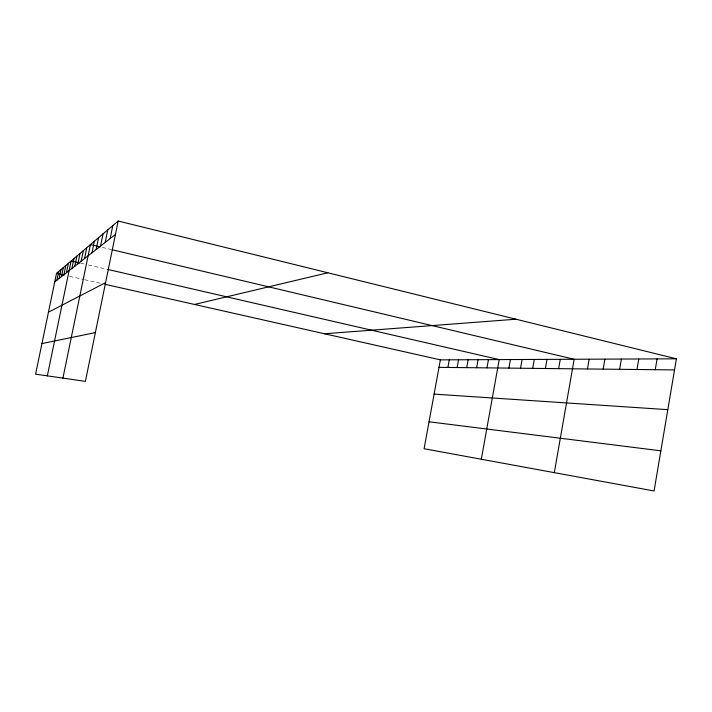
<?xml version="1.0" encoding="UTF-8"?>
<svg xmlns="http://www.w3.org/2000/svg" width="712" height="712" viewBox="0 0 712 712"><rect width="100%" height="100%" fill="white"/><g stroke="black" fill="none" stroke-linecap="round" stroke-linejoin="round"><path stroke-width="0.53" stroke-dasharray="3.56 2.67" d="M69.545 276.309L83.598 279.469M84.666 279.709L100.695 283.323M80.848 263.235L84.087 263.983M88.413 264.98L106.658 269.18M102.252 247.402L110.858 249.449"/><path stroke-width="1.07" d="M676.4 358.812L654.079 490.969L424.094 448.729L440.381 359.863L676.4 358.812L118.192 221.031L56.524 273.372L35.6 374.156L85.395 381.374L118.192 221.031M636.982 369.501L638.78 358.982M655.254 369.697L657.087 358.892M619.636 369.314L621.398 359.053M587.453 368.958L589.153 359.195M603.144 369.127L604.88 359.133M558.635 368.647L560.282 359.329M554.31 472.652L574.166 359.266L111.935 249.698M532.701 368.362L534.285 359.444M545.392 368.505L547.003 359.391M481.312 459.24L499.21 359.605L107.726 269.43M508.893 368.104L510.424 359.551M520.552 368.229L522.11 359.498M466.689 367.641L468.122 359.738M476.631 367.757L478.081 359.693M486.955 367.864L488.441 359.649M447.892 367.437L449.29 359.827M457.122 367.543L458.528 359.783M92.017 252.76L94.385 241.235M96.147 249.538L98.585 237.675M100.526 246.112L103.035 233.892M105.189 242.481L107.77 229.869M110.146 238.6L112.816 225.597M56.907 280.181L58.704 271.521M59.141 278.437L60.974 269.599M61.472 276.612L63.341 267.587M63.902 274.716L65.816 265.487M66.447 272.732L68.405 263.289M47.339 375.856L71.111 260.993L79.762 262.986M71.903 268.469L73.941 258.589M74.822 266.19L76.914 256.062M77.902 263.787L80.038 253.41M81.132 261.268L83.322 250.624M84.532 258.607L86.775 247.696M62.923 378.117L90.424 244.599L100.098 246.895M54.771 281.854L115.442 234.47M48.469 312.194L105.581 282.655M194.492 304.46L327.858 272.776M41.946 343.576L95.372 332.602M324.512 333.759L515.977 319.216M439.01 367.348L674.522 369.911M434.098 394.11L667.812 409.667M429.033 421.789L660.861 450.821M56.524 273.372L64.124 275.081M104.958 284.284L440.381 359.863"/></g></svg>
